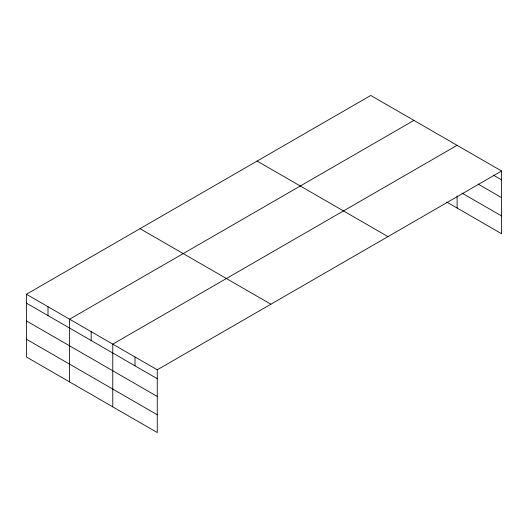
<?xml version="1.0" encoding="UTF-8"?>
<svg xmlns="http://www.w3.org/2000/svg" width="528" height="528" viewBox="0 0 528 528"><rect width="100%" height="100%" fill="white"/><g stroke="black" fill="none" stroke-linecap="round" stroke-linejoin="round"><path stroke-width="0.79" d="M26.4 294.268L157.258 369.818L157.258 432.538L26.4 356.981L26.4 294.268L370.742 95.462L501.6 171.019L501.6 233.732L446.662 202.013M413.926 120.397L69.584 319.196L69.584 381.916M457.109 145.325L112.768 344.131L112.768 406.85M157.258 369.818L501.6 171.019M493.258 175.065L501.6 179.876M477.965 184.001L501.6 197.65M461.974 193.083L501.6 215.959M257.11 161.066L387.968 236.623M140.032 228.664L270.89 304.214M26.4 303.131L157.258 378.682M26.4 320.899L157.258 396.455M26.4 339.214L157.258 414.764M457.109 195.928L457.109 208.045M135.016 356.974L135.016 365.838M91.179 331.663L91.179 340.527M47.995 306.735L47.995 315.599"/></g></svg>
